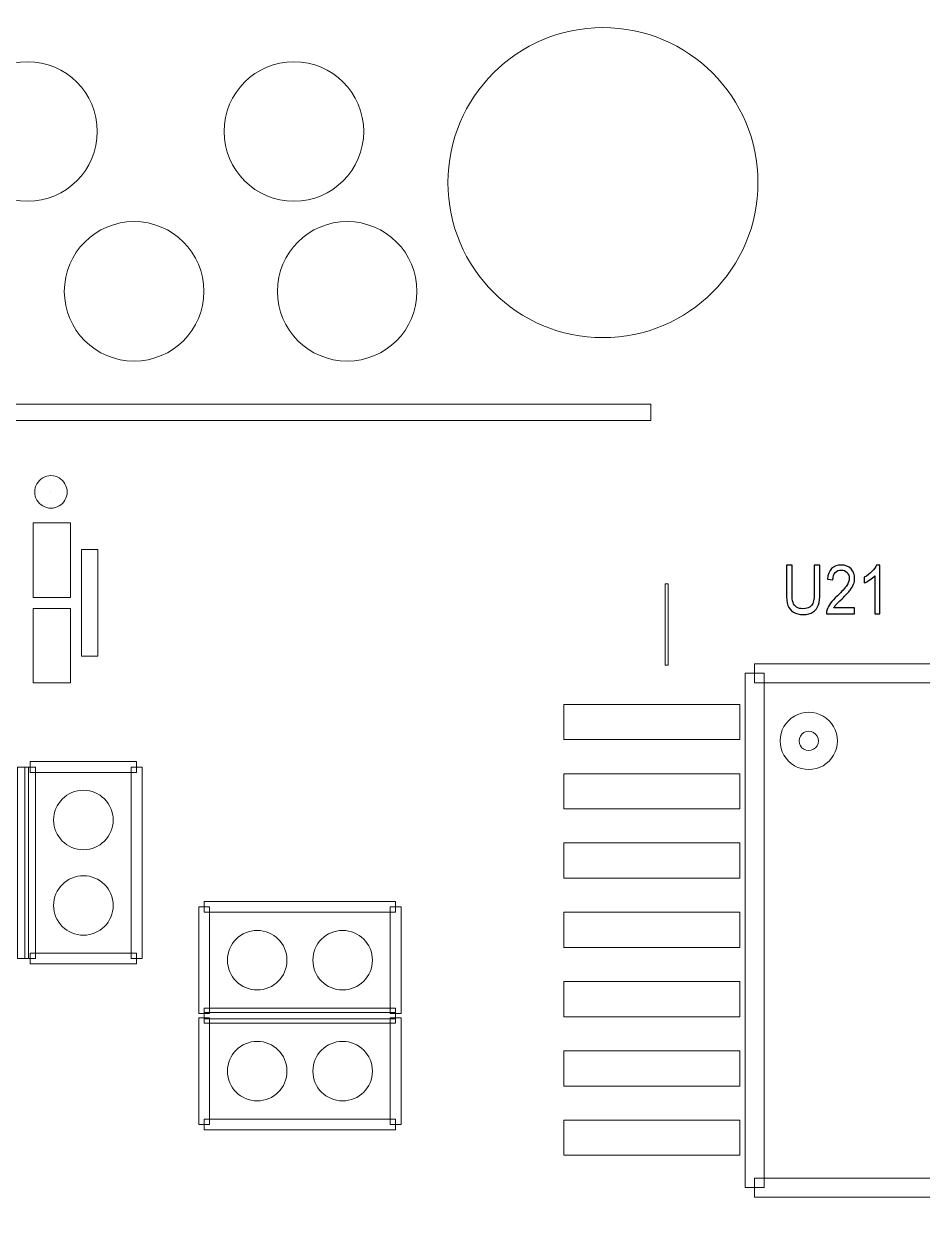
# Model space of a CAD drawing. Header units: millimetres. Extents: x -62 to 58, y -47 to 48.
# Drawn here: x 14.94 to 23.37, y 10.6 to 21.79 of the extents above; entities that cross this region are included whole.
import ezdxf

# ---------------------------------------------------------------- set-up
doc = ezdxf.new("R2010")
doc.units = ezdxf.units.MM
doc.header["$MEASUREMENT"] = 0
for name, color, linetype in [('BG_OUTLINE', 7, 'Continuous'), ('PG_SILKSCREEN_TOP', 7, 'Continuous'), ('PIN_SOLDERMASK_TOP', 7, 'Continuous'), ('RD_SILKSCREEN_TOP', 7, 'Continuous')]:
    doc.layers.add(name, color=color, linetype=linetype)

msp = doc.modelspace()

# ---------------------------------------------------------------- linework, layer by layer
at = {"layer": 'BG_OUTLINE', "lineweight": 9}
msp.add_open_spline([(-39.9999, -35.8165), (-39.9999, -35.8165), (-39.9999, 34.1833), (-39.9999, 34.1833), (-39.9999, 34.1833), (-39.9999, 34.1833), (39.9999, 34.1833), (39.9999, 34.1833), (39.9999, 34.1833), (39.9999, 34.1833), (39.9999, -35.8165), (39.9999, -35.8165), (39.9999, -35.8165), (39.9999, -35.8165), (-39.9999, -35.8165), (-39.9999, -35.8165)], degree=3, knots=[0, 0, 0, 0, 0.25, 0.25, 0.25, 0.25, 0.5, 0.5, 0.5, 0.5, 0.75, 0.75, 0.75, 0.75, 1, 1, 1, 1], dxfattribs=at)
at = {"layer": 'PG_SILKSCREEN_TOP', "lineweight": 9}
for points, knots in [([(20.8201, 18.2211), (20.8201, 18.2211), (20.8201, 18.0687), (20.8201, 18.0687), (20.8201, 18.0687), (20.8201, 18.0687), (7.1198, 18.0687), (7.1198, 18.0687), (7.1198, 18.0687), (7.1198, 18.0687), (7.1198, 18.2211), (7.1198, 18.2211), (7.1198, 18.2211), (7.1198, 18.2211), (20.8201, 18.2211), (20.8201, 18.2211)], [0, 0, 0, 0, 0.25, 0.25, 0.25, 0.25, 0.5, 0.5, 0.5, 0.5, 0.75, 0.75, 0.75, 0.75, 1, 1, 1, 1]), ([(15.0368, 17.3989), (15.0368, 17.4534), (15.0658, 17.5037), (15.1129, 17.5309), (15.1129, 17.5309), (15.1601, 17.5582), (15.2182, 17.5582), (15.2653, 17.5309), (15.2653, 17.5309), (15.3125, 17.5037), (15.3415, 17.4534), (15.3415, 17.3989)], [0, 0, 0, 0, 0.3333333, 0.3333333, 0.3333333, 0.3333333, 0.6666667, 0.6666667, 0.6666667, 0.6666667, 1, 1, 1, 1]), ([(15.3415, 17.3989), (15.3415, 17.3445), (15.3125, 17.2942), (15.2653, 17.267), (15.2653, 17.267), (15.2182, 17.2397), (15.1601, 17.2397), (15.113, 17.267), (15.113, 17.267), (15.0658, 17.2942), (15.0368, 17.3445), (15.0368, 17.3989)], [0, 0, 0, 0, 0.3333333, 0.3333333, 0.3333333, 0.3333333, 0.6666667, 0.6666667, 0.6666667, 0.6666667, 1, 1, 1, 1]), ([(15.1891, 17.3989), (15.1891, 17.3989), (15.1891, 17.3989), (15.1891, 17.3989), (15.1891, 17.3989), (15.1891, 17.3989), (15.1891, 17.3989), (15.1891, 17.3989), (15.1891, 17.3989), (15.1891, 17.3989), (15.1892, 17.3989), (15.1892, 17.3989)], [0, 0, 0, 0, 0.3333333, 0.3333333, 0.3333333, 0.3333333, 0.6666667, 0.6666667, 0.6666667, 0.6666667, 1, 1, 1, 1]), ([(15.1892, 17.3989), (15.1892, 17.3989), (15.1892, 17.3989), (15.1892, 17.3989), (15.1892, 17.3989), (15.1892, 17.3989), (15.1891, 17.3989), (15.1891, 17.3989), (15.1891, 17.3989), (15.1891, 17.3989), (15.1891, 17.3989), (15.1891, 17.3989)], [0, 0, 0, 0, 0.3333333, 0.3333333, 0.3333333, 0.3333333, 0.6666667, 0.6666667, 0.6666667, 0.6666667, 1, 1, 1, 1]), ([(15.4759, 16.8576), (15.4759, 16.8576), (15.6283, 16.8576), (15.6283, 16.8576), (15.6283, 16.8576), (15.6283, 16.8576), (15.6283, 15.8574), (15.6283, 15.8574), (15.6283, 15.8574), (15.6283, 15.8574), (15.4759, 15.8574), (15.4759, 15.8574), (15.4759, 15.8574), (15.4759, 15.8574), (15.4759, 16.8576), (15.4759, 16.8576)], [0, 0, 0, 0, 0.25, 0.25, 0.25, 0.25, 0.5, 0.5, 0.5, 0.5, 0.75, 0.75, 0.75, 0.75, 1, 1, 1, 1]), ([(20.9549, 15.7733), (20.9549, 15.7733), (20.9549, 16.5353), (20.9549, 16.5353), (20.9549, 16.5353), (20.9549, 16.5353), (20.9803, 16.5353), (20.9803, 16.5353), (20.9803, 16.5353), (20.9803, 16.5353), (20.9803, 15.7733), (20.9803, 15.7733), (20.9803, 15.7733), (20.9803, 15.7733), (20.9549, 15.7733), (20.9549, 15.7733)], [0, 0, 0, 0, 0.25, 0.25, 0.25, 0.25, 0.5, 0.5, 0.5, 0.5, 0.75, 0.75, 0.75, 0.75, 1, 1, 1, 1]), ([(21.7931, 15.6082), (21.7931, 15.6082), (21.7931, 15.786), (21.7931, 15.786), (21.7931, 15.786), (21.7931, 15.786), (25.6031, 15.786), (25.6031, 15.786), (25.6031, 15.786), (25.6031, 15.786), (25.6031, 15.6082), (25.6031, 15.6082), (25.6031, 15.6082), (25.6031, 15.6082), (21.7931, 15.6082), (21.7931, 15.6082)], [0, 0, 0, 0, 0.25, 0.25, 0.25, 0.25, 0.5, 0.5, 0.5, 0.5, 0.75, 0.75, 0.75, 0.75, 1, 1, 1, 1]), ([(21.882, 10.8711), (21.882, 10.8711), (21.7042, 10.8711), (21.7042, 10.8711), (21.7042, 10.8711), (21.7042, 10.8711), (21.7042, 15.6971), (21.7042, 15.6971), (21.7042, 15.6971), (21.7042, 15.6971), (21.882, 15.6971), (21.882, 15.6971), (21.882, 15.6971), (21.882, 15.6971), (21.882, 10.8711), (21.882, 10.8711)], [0, 0, 0, 0, 0.25, 0.25, 0.25, 0.25, 0.5, 0.5, 0.5, 0.5, 0.75, 0.75, 0.75, 0.75, 1, 1, 1, 1]), ([(22.0326, 15.0621), (22.0326, 15.1581), (22.0838, 15.2467), (22.1669, 15.2947), (22.1669, 15.2947), (22.25, 15.3426), (22.3523, 15.3426), (22.4354, 15.2947), (22.4354, 15.2947), (22.5185, 15.2467), (22.5697, 15.1581), (22.5697, 15.0621)], [0, 0, 0, 0, 0.3333333, 0.3333333, 0.3333333, 0.3333333, 0.6666667, 0.6666667, 0.6666667, 0.6666667, 1, 1, 1, 1]), ([(22.3919, 15.0621), (22.3919, 15.0946), (22.3746, 15.1245), (22.3465, 15.1407), (22.3465, 15.1407), (22.3184, 15.1569), (22.2839, 15.1569), (22.2558, 15.1407), (22.2558, 15.1407), (22.2277, 15.1245), (22.2104, 15.0946), (22.2104, 15.0621)], [0, 0, 0, 0, 0.3333333, 0.3333333, 0.3333333, 0.3333333, 0.6666667, 0.6666667, 0.6666667, 0.6666667, 1, 1, 1, 1]), ([(22.5697, 15.0621), (22.5697, 14.9662), (22.5185, 14.8776), (22.4354, 14.8296), (22.4354, 14.8296), (22.3523, 14.7817), (22.25, 14.7817), (22.1669, 14.8296), (22.1669, 14.8296), (22.0838, 14.8776), (22.0326, 14.9662), (22.0326, 15.0621)], [0, 0, 0, 0, 0.3333333, 0.3333333, 0.3333333, 0.3333333, 0.6666667, 0.6666667, 0.6666667, 0.6666667, 1, 1, 1, 1]), ([(22.2104, 15.0621), (22.2104, 15.0297), (22.2277, 14.9998), (22.2558, 14.9836), (22.2558, 14.9836), (22.2839, 14.9674), (22.3184, 14.9674), (22.3465, 14.9836), (22.3465, 14.9836), (22.3746, 14.9998), (22.3919, 15.0297), (22.3919, 15.0621)], [0, 0, 0, 0, 0.3333333, 0.3333333, 0.3333333, 0.3333333, 0.6666667, 0.6666667, 0.6666667, 0.6666667, 1, 1, 1, 1]), ([(14.8762, 14.8175), (14.8762, 14.8175), (14.9778, 14.8175), (14.9778, 14.8175), (14.9778, 14.8175), (14.9778, 14.8175), (14.9778, 13.0208), (14.9778, 13.0208), (14.9778, 13.0208), (14.9778, 13.0208), (14.8762, 13.0208), (14.8762, 13.0208), (14.8762, 13.0208), (14.8762, 13.0208), (14.8762, 14.8175), (14.8762, 14.8175)], [0, 0, 0, 0, 0.25, 0.25, 0.25, 0.25, 0.5, 0.5, 0.5, 0.5, 0.75, 0.75, 0.75, 0.75, 1, 1, 1, 1]), ([(15.0449, 13.0208), (15.0449, 13.0208), (14.9433, 13.0208), (14.9433, 13.0208), (14.9433, 13.0208), (14.9433, 13.0208), (14.9433, 14.8175), (14.9433, 14.8175), (14.9433, 14.8175), (14.9433, 14.8175), (15.0449, 14.8175), (15.0449, 14.8175), (15.0449, 14.8175), (15.0449, 14.8175), (15.0449, 13.0208), (15.0449, 13.0208)], [0, 0, 0, 0, 0.25, 0.25, 0.25, 0.25, 0.5, 0.5, 0.5, 0.5, 0.75, 0.75, 0.75, 0.75, 1, 1, 1, 1]), ([(14.9941, 14.7667), (14.9941, 14.7667), (14.9941, 14.8683), (14.9941, 14.8683), (14.9941, 14.8683), (14.9941, 14.8683), (15.9938, 14.8683), (15.9938, 14.8683), (15.9938, 14.8683), (15.9938, 14.8683), (15.9938, 14.7667), (15.9938, 14.7667), (15.9938, 14.7667), (15.9938, 14.7667), (14.9941, 14.7667), (14.9941, 14.7667)], [0, 0, 0, 0, 0.25, 0.25, 0.25, 0.25, 0.5, 0.5, 0.5, 0.5, 0.75, 0.75, 0.75, 0.75, 1, 1, 1, 1]), ([(15.943, 14.8175), (15.943, 14.8175), (16.0446, 14.8175), (16.0446, 14.8175), (16.0446, 14.8175), (16.0446, 14.8175), (16.0446, 13.0208), (16.0446, 13.0208), (16.0446, 13.0208), (16.0446, 13.0208), (15.943, 13.0208), (15.943, 13.0208), (15.943, 13.0208), (15.943, 13.0208), (15.943, 14.8175), (15.943, 14.8175)], [0, 0, 0, 0, 0.25, 0.25, 0.25, 0.25, 0.5, 0.5, 0.5, 0.5, 0.75, 0.75, 0.75, 0.75, 1, 1, 1, 1]), ([(16.6276, 13.4538), (16.6276, 13.4538), (16.6276, 13.5554), (16.6276, 13.5554), (16.6276, 13.5554), (16.6276, 13.5554), (18.4243, 13.5554), (18.4243, 13.5554), (18.4243, 13.5554), (18.4243, 13.5554), (18.4243, 13.4538), (18.4243, 13.4538), (18.4243, 13.4538), (18.4243, 13.4538), (16.6276, 13.4538), (16.6276, 13.4538)], [0, 0, 0, 0, 0.25, 0.25, 0.25, 0.25, 0.5, 0.5, 0.5, 0.5, 0.75, 0.75, 0.75, 0.75, 1, 1, 1, 1]), ([(16.6784, 12.5049), (16.6784, 12.5049), (16.5768, 12.5049), (16.5768, 12.5049), (16.5768, 12.5049), (16.5768, 12.5049), (16.5768, 13.5046), (16.5768, 13.5046), (16.5768, 13.5046), (16.5768, 13.5046), (16.6784, 13.5046), (16.6784, 13.5046), (16.6784, 13.5046), (16.6784, 13.5046), (16.6784, 12.5049), (16.6784, 12.5049)], [0, 0, 0, 0, 0.25, 0.25, 0.25, 0.25, 0.5, 0.5, 0.5, 0.5, 0.75, 0.75, 0.75, 0.75, 1, 1, 1, 1]), ([(18.3735, 13.5046), (18.3735, 13.5046), (18.4751, 13.5046), (18.4751, 13.5046), (18.4751, 13.5046), (18.4751, 13.5046), (18.4751, 12.5049), (18.4751, 12.5049), (18.4751, 12.5049), (18.4751, 12.5049), (18.3735, 12.5049), (18.3735, 12.5049), (18.3735, 12.5049), (18.3735, 12.5049), (18.3735, 13.5046), (18.3735, 13.5046)], [0, 0, 0, 0, 0.25, 0.25, 0.25, 0.25, 0.5, 0.5, 0.5, 0.5, 0.75, 0.75, 0.75, 0.75, 1, 1, 1, 1]), ([(15.9938, 13.0716), (15.9938, 13.0716), (15.9938, 12.97), (15.9938, 12.97), (15.9938, 12.97), (15.9938, 12.97), (14.9941, 12.97), (14.9941, 12.97), (14.9941, 12.97), (14.9941, 12.97), (14.9941, 13.0716), (14.9941, 13.0716), (14.9941, 13.0716), (14.9941, 13.0716), (15.9938, 13.0716), (15.9938, 13.0716)], [0, 0, 0, 0, 0.25, 0.25, 0.25, 0.25, 0.5, 0.5, 0.5, 0.5, 0.75, 0.75, 0.75, 0.75, 1, 1, 1, 1]), ([(18.4243, 12.5557), (18.4243, 12.5557), (18.4243, 12.4541), (18.4243, 12.4541), (18.4243, 12.4541), (18.4243, 12.4541), (16.6276, 12.4541), (16.6276, 12.4541), (16.6276, 12.4541), (16.6276, 12.4541), (16.6276, 12.5557), (16.6276, 12.5557), (16.6276, 12.5557), (16.6276, 12.5557), (18.4243, 12.5557), (18.4243, 12.5557)], [0, 0, 0, 0, 0.25, 0.25, 0.25, 0.25, 0.5, 0.5, 0.5, 0.5, 0.75, 0.75, 0.75, 0.75, 1, 1, 1, 1]), ([(16.6784, 11.4635), (16.6784, 11.4635), (16.5768, 11.4635), (16.5768, 11.4635), (16.5768, 11.4635), (16.5768, 11.4635), (16.5768, 12.4632), (16.5768, 12.4632), (16.5768, 12.4632), (16.5768, 12.4632), (16.6784, 12.4632), (16.6784, 12.4632), (16.6784, 12.4632), (16.6784, 12.4632), (16.6784, 11.4635), (16.6784, 11.4635)], [0, 0, 0, 0, 0.25, 0.25, 0.25, 0.25, 0.5, 0.5, 0.5, 0.5, 0.75, 0.75, 0.75, 0.75, 1, 1, 1, 1]), ([(16.6276, 12.4124), (16.6276, 12.4124), (16.6276, 12.514), (16.6276, 12.514), (16.6276, 12.514), (16.6276, 12.514), (18.4243, 12.514), (18.4243, 12.514), (18.4243, 12.514), (18.4243, 12.514), (18.4243, 12.4124), (18.4243, 12.4124), (18.4243, 12.4124), (18.4243, 12.4124), (16.6276, 12.4124), (16.6276, 12.4124)], [0, 0, 0, 0, 0.25, 0.25, 0.25, 0.25, 0.5, 0.5, 0.5, 0.5, 0.75, 0.75, 0.75, 0.75, 1, 1, 1, 1]), ([(18.3735, 12.4632), (18.3735, 12.4632), (18.4751, 12.4632), (18.4751, 12.4632), (18.4751, 12.4632), (18.4751, 12.4632), (18.4751, 11.4635), (18.4751, 11.4635), (18.4751, 11.4635), (18.4751, 11.4635), (18.3735, 11.4635), (18.3735, 11.4635), (18.3735, 11.4635), (18.3735, 11.4635), (18.3735, 12.4632), (18.3735, 12.4632)], [0, 0, 0, 0, 0.25, 0.25, 0.25, 0.25, 0.5, 0.5, 0.5, 0.5, 0.75, 0.75, 0.75, 0.75, 1, 1, 1, 1]), ([(18.4243, 11.5143), (18.4243, 11.5143), (18.4243, 11.4127), (18.4243, 11.4127), (18.4243, 11.4127), (18.4243, 11.4127), (16.6276, 11.4127), (16.6276, 11.4127), (16.6276, 11.4127), (16.6276, 11.4127), (16.6276, 11.5143), (16.6276, 11.5143), (16.6276, 11.5143), (16.6276, 11.5143), (18.4243, 11.5143), (18.4243, 11.5143)], [0, 0, 0, 0, 0.25, 0.25, 0.25, 0.25, 0.5, 0.5, 0.5, 0.5, 0.75, 0.75, 0.75, 0.75, 1, 1, 1, 1]), ([(25.6031, 10.96), (25.6031, 10.96), (25.6031, 10.7822), (25.6031, 10.7822), (25.6031, 10.7822), (25.6031, 10.7822), (21.7931, 10.7822), (21.7931, 10.7822), (21.7931, 10.7822), (21.7931, 10.7822), (21.7931, 10.96), (21.7931, 10.96), (21.7931, 10.96), (21.7931, 10.96), (25.6031, 10.96), (25.6031, 10.96)], [0, 0, 0, 0, 0.25, 0.25, 0.25, 0.25, 0.5, 0.5, 0.5, 0.5, 0.75, 0.75, 0.75, 0.75, 1, 1, 1, 1])]:
    msp.add_open_spline(points, degree=3, knots=knots, dxfattribs=at)
at = {"layer": 'PIN_SOLDERMASK_TOP', "lineweight": 9}
for points in [[(21.8248, 20.3013), (21.8248, 21.1047), (21.1734, 21.7561), (20.37, 21.7561), (20.37, 21.7561), (19.5665, 21.7561), (18.9152, 21.1047), (18.9152, 20.3013), (18.9152, 20.3013), (18.9152, 19.4978), (19.5665, 18.8465), (20.37, 18.8465), (20.37, 18.8465), (21.1734, 18.8465), (21.8248, 19.4978), (21.8248, 20.3012)], [(15.6247, 20.7812), (15.6247, 21.1429), (15.3316, 21.436), (14.9699, 21.436), (14.9699, 21.436), (14.6083, 21.436), (14.3151, 21.1429), (14.3151, 20.7812), (14.3151, 20.7812), (14.3151, 20.4196), (14.6083, 20.1264), (14.9699, 20.1264), (14.9699, 20.1264), (15.3316, 20.1264), (15.6247, 20.4196), (15.6247, 20.7812)], [(18.1247, 20.7812), (18.1247, 21.1429), (17.8316, 21.436), (17.4699, 21.436), (17.4699, 21.436), (17.1083, 21.436), (16.8151, 21.1429), (16.8151, 20.7812), (16.8151, 20.7812), (16.8151, 20.4196), (17.1083, 20.1264), (17.4699, 20.1264), (17.4699, 20.1264), (17.8316, 20.1264), (18.1247, 20.4196), (18.1247, 20.7812)], [(16.6247, 19.281), (16.6247, 19.6427), (16.3316, 19.9358), (15.9699, 19.9358), (15.9699, 19.9358), (15.6083, 19.9358), (15.3151, 19.6427), (15.3151, 19.281), (15.3151, 19.281), (15.3151, 18.9194), (15.6083, 18.6262), (15.9699, 18.6262), (15.9699, 18.6262), (16.3316, 18.6262), (16.6247, 18.9194), (16.6247, 19.281)], [(18.6247, 19.281), (18.6247, 19.6427), (18.3316, 19.9358), (17.9699, 19.9358), (17.9699, 19.9358), (17.6083, 19.9358), (17.3151, 19.6427), (17.3151, 19.281), (17.3151, 19.281), (17.3151, 18.9194), (17.6083, 18.6262), (17.9699, 18.6262), (17.9699, 18.6262), (18.3316, 18.6262), (18.6247, 18.9194), (18.6247, 19.281)], [(15.3743, 17.1085), (15.3743, 17.1085), (15.3743, 16.4087), (15.3743, 16.4087), (15.3743, 16.4087), (15.3743, 16.4087), (15.0228, 16.4087), (15.0228, 16.4087), (15.0228, 16.4087), (15.0228, 16.4087), (15.0228, 17.1085), (15.0228, 17.1085), (15.0228, 17.1085), (15.0228, 17.1085), (15.3743, 17.1085), (15.3743, 17.1085)], [(15.3743, 16.3064), (15.3743, 16.3064), (15.3743, 15.6066), (15.3743, 15.6066), (15.3743, 15.6066), (15.3743, 15.6066), (15.0228, 15.6066), (15.0228, 15.6066), (15.0228, 15.6066), (15.0228, 15.6066), (15.0228, 16.3064), (15.0228, 16.3064), (15.0228, 16.3064), (15.0228, 16.3064), (15.3743, 16.3064), (15.3743, 16.3064)], [(20.0024, 15.075), (20.0024, 15.075), (20.0024, 15.4049), (20.0024, 15.4049), (20.0024, 15.4049), (20.0024, 15.4049), (21.6534, 15.4049), (21.6534, 15.4049), (21.6534, 15.4049), (21.6534, 15.4049), (21.6534, 15.075), (21.6534, 15.075), (21.6534, 15.075), (21.6534, 15.075), (20.0024, 15.075), (20.0024, 15.075)], [(20.0024, 14.4248), (20.0024, 14.4248), (20.0024, 14.7547), (20.0024, 14.7547), (20.0024, 14.7547), (20.0024, 14.7547), (21.6534, 14.7547), (21.6534, 14.7547), (21.6534, 14.7547), (21.6534, 14.7547), (21.6534, 14.4248), (21.6534, 14.4248), (21.6534, 14.4248), (21.6534, 14.4248), (20.0024, 14.4248), (20.0024, 14.4248)], [(15.7734, 14.32), (15.7734, 14.4743), (15.6483, 14.5994), (15.494, 14.5994), (15.494, 14.5994), (15.3396, 14.5994), (15.2146, 14.4743), (15.2146, 14.32), (15.2146, 14.32), (15.2145, 14.1657), (15.3396, 14.0406), (15.4939, 14.0406), (15.4939, 14.0406), (15.6483, 14.0406), (15.7733, 14.1657), (15.7733, 14.32)], [(20.0024, 13.7745), (20.0024, 13.7745), (20.0024, 14.1044), (20.0024, 14.1044), (20.0024, 14.1044), (20.0024, 14.1044), (21.6534, 14.1044), (21.6534, 14.1044), (21.6534, 14.1044), (21.6534, 14.1044), (21.6534, 13.7745), (21.6534, 13.7745), (21.6534, 13.7745), (21.6534, 13.7745), (20.0024, 13.7745), (20.0024, 13.7745)], [(15.7734, 13.5183), (15.7734, 13.6726), (15.6483, 13.7977), (15.494, 13.7977), (15.494, 13.7977), (15.3396, 13.7977), (15.2146, 13.6726), (15.2146, 13.5183), (15.2146, 13.5183), (15.2145, 13.364), (15.3396, 13.2389), (15.4939, 13.2389), (15.4939, 13.2389), (15.6483, 13.2389), (15.7733, 13.364), (15.7733, 13.5183)], [(20.0024, 13.1243), (20.0024, 13.1243), (20.0024, 13.4542), (20.0024, 13.4542), (20.0024, 13.4542), (20.0024, 13.4542), (21.6534, 13.4542), (21.6534, 13.4542), (21.6534, 13.4542), (21.6534, 13.4542), (21.6534, 13.1243), (21.6534, 13.1243), (21.6534, 13.1243), (21.6534, 13.1243), (20.0024, 13.1243), (20.0024, 13.1243)], [(17.4045, 13.0047), (17.4045, 13.1591), (17.2794, 13.2841), (17.1251, 13.2841), (17.1251, 13.2841), (16.9708, 13.2842), (16.8457, 13.1591), (16.8457, 13.0048), (16.8457, 13.0048), (16.8457, 12.8504), (16.9708, 12.7254), (17.1251, 12.7254), (17.1251, 12.7254), (17.2794, 12.7253), (17.4045, 12.8504), (17.4045, 13.0047)], [(18.2062, 13.0047), (18.2062, 13.1591), (18.0811, 13.2841), (17.9268, 13.2841), (17.9268, 13.2841), (17.7725, 13.2842), (17.6474, 13.1591), (17.6474, 13.0048), (17.6474, 13.0048), (17.6474, 12.8504), (17.7725, 12.7254), (17.9268, 12.7254), (17.9268, 12.7254), (18.0811, 12.7253), (18.2062, 12.8504), (18.2062, 13.0047)], [(20.0024, 12.474), (20.0024, 12.474), (20.0024, 12.8039), (20.0024, 12.8039), (20.0024, 12.8039), (20.0024, 12.8039), (21.6534, 12.8039), (21.6534, 12.8039), (21.6534, 12.8039), (21.6534, 12.8039), (21.6534, 12.474), (21.6534, 12.474), (21.6534, 12.474), (21.6534, 12.474), (20.0024, 12.474), (20.0024, 12.474)], [(17.4045, 11.9633), (17.4045, 12.1177), (17.2794, 12.2427), (17.1251, 12.2427), (17.1251, 12.2427), (16.9708, 12.2428), (16.8457, 12.1177), (16.8457, 11.9634), (16.8457, 11.9634), (16.8457, 11.809), (16.9708, 11.684), (17.1251, 11.684), (17.1251, 11.684), (17.2794, 11.6839), (17.4045, 11.809), (17.4045, 11.9633)], [(18.2062, 11.9633), (18.2062, 12.1177), (18.0811, 12.2427), (17.9268, 12.2427), (17.9268, 12.2427), (17.7725, 12.2428), (17.6474, 12.1177), (17.6474, 11.9634), (17.6474, 11.9634), (17.6474, 11.809), (17.7725, 11.684), (17.9268, 11.684), (17.9268, 11.684), (18.0811, 11.6839), (18.2062, 11.809), (18.2062, 11.9633)], [(20.0024, 11.8238), (20.0024, 11.8238), (20.0024, 12.1537), (20.0024, 12.1537), (20.0024, 12.1537), (20.0024, 12.1537), (21.6534, 12.1537), (21.6534, 12.1537), (21.6534, 12.1537), (21.6534, 12.1537), (21.6534, 11.8238), (21.6534, 11.8238), (21.6534, 11.8238), (21.6534, 11.8238), (20.0024, 11.8238), (20.0024, 11.8238)], [(20.0024, 11.1736), (20.0024, 11.1736), (20.0024, 11.5035), (20.0024, 11.5035), (20.0024, 11.5035), (20.0024, 11.5035), (21.6534, 11.5035), (21.6534, 11.5035), (21.6534, 11.5035), (21.6534, 11.5035), (21.6534, 11.1736), (21.6534, 11.1736), (21.6534, 11.1736), (21.6534, 11.1736), (20.0024, 11.1736), (20.0024, 11.1736)]]:
    msp.add_open_spline(points, degree=3, knots=[0, 0, 0, 0, 0.25, 0.25, 0.25, 0.25, 0.5, 0.5, 0.5, 0.5, 0.75, 0.75, 0.75, 0.75, 1, 1, 1, 1], dxfattribs=at)
at = {"layer": 'RD_SILKSCREEN_TOP', "color": 142}
for points, knots in [([(22.3526, 16.7105), (22.3526, 16.7105), (22.4057, 16.7105), (22.4057, 16.7105), (22.4057, 16.7105), (22.4057, 16.7105), (22.4057, 16.4478), (22.4057, 16.4478), (22.4057, 16.4478), (22.4057, 16.4022), (22.4011, 16.3659), (22.392, 16.339), (22.392, 16.339), (22.3828, 16.3121), (22.3665, 16.2903), (22.3427, 16.2735), (22.3427, 16.2735), (22.3189, 16.2565), (22.2879, 16.2482), (22.2493, 16.2482), (22.2493, 16.2482), (22.2118, 16.2482), (22.1811, 16.2555), (22.1574, 16.2702), (22.1574, 16.2702), (22.1335, 16.2848), (22.1164, 16.3061), (22.1063, 16.3339), (22.1063, 16.3339), (22.0961, 16.3617), (22.0911, 16.3996), (22.0911, 16.4478), (22.0911, 16.4478), (22.0911, 16.4478), (22.0911, 16.7105), (22.0911, 16.7105), (22.0911, 16.7105), (22.0911, 16.7105), (22.144, 16.7105), (22.144, 16.7105), (22.144, 16.7105), (22.144, 16.7105), (22.144, 16.4481), (22.144, 16.4481), (22.144, 16.4481), (22.144, 16.4086), (22.1472, 16.3795), (22.1537, 16.3609), (22.1537, 16.3609), (22.1601, 16.3422), (22.1713, 16.3278), (22.1869, 16.3176), (22.1869, 16.3176), (22.2026, 16.3074), (22.2219, 16.3024), (22.2447, 16.3024), (22.2447, 16.3024), (22.2836, 16.3024), (22.3113, 16.3124), (22.3279, 16.3325), (22.3279, 16.3325), (22.3444, 16.3525), (22.3526, 16.391), (22.3526, 16.4481), (22.3526, 16.4481), (22.3526, 16.4481), (22.3526, 16.7105), (22.3526, 16.7105)], [0, 0, 0, 0, 0.0588235, 0.0588235, 0.0588235, 0.0588235, 0.1176471, 0.1176471, 0.1176471, 0.1176471, 0.1764706, 0.1764706, 0.1764706, 0.1764706, 0.2352941, 0.2352941, 0.2352941, 0.2352941, 0.2941176, 0.2941176, 0.2941176, 0.2941176, 0.3529412, 0.3529412, 0.3529412, 0.3529412, 0.4117647, 0.4117647, 0.4117647, 0.4117647, 0.4705882, 0.4705882, 0.4705882, 0.4705882, 0.5294118, 0.5294118, 0.5294118, 0.5294118, 0.5882353, 0.5882353, 0.5882353, 0.5882353, 0.6470588, 0.6470588, 0.6470588, 0.6470588, 0.7058824, 0.7058824, 0.7058824, 0.7058824, 0.7647059, 0.7647059, 0.7647059, 0.7647059, 0.8235294, 0.8235294, 0.8235294, 0.8235294, 0.8823529, 0.8823529, 0.8823529, 0.8823529, 0.9411765, 0.9411765, 0.9411765, 0.9411765, 1, 1, 1, 1]), ([(22.732, 16.3096), (22.732, 16.3096), (22.732, 16.2559), (22.732, 16.2559), (22.732, 16.2559), (22.732, 16.2559), (22.4677, 16.2559), (22.4677, 16.2559), (22.4677, 16.2559), (22.4672, 16.2693), (22.4692, 16.2823), (22.4733, 16.2946), (22.4733, 16.2946), (22.48, 16.3152), (22.4908, 16.3353), (22.5056, 16.3552), (22.5056, 16.3552), (22.5206, 16.375), (22.542, 16.3979), (22.5699, 16.424), (22.5699, 16.424), (22.6134, 16.4645), (22.6428, 16.4966), (22.6581, 16.5203), (22.6581, 16.5203), (22.6733, 16.5439), (22.681, 16.5663), (22.681, 16.5874), (22.681, 16.5874), (22.681, 16.6095), (22.674, 16.6281), (22.6601, 16.6434), (22.6601, 16.6434), (22.6461, 16.6585), (22.628, 16.6661), (22.6057, 16.6661), (22.6057, 16.6661), (22.582, 16.6661), (22.5631, 16.6581), (22.549, 16.6419), (22.549, 16.6419), (22.5347, 16.6258), (22.5275, 16.6035), (22.5273, 16.575), (22.5273, 16.575), (22.5273, 16.575), (22.4768, 16.5808), (22.4768, 16.5808), (22.4768, 16.5808), (22.4804, 16.6237), (22.4934, 16.6563), (22.5159, 16.6787), (22.5159, 16.6787), (22.5384, 16.7011), (22.5688, 16.7124), (22.6068, 16.7124), (22.6068, 16.7124), (22.6452, 16.7124), (22.6755, 16.7002), (22.6979, 16.6761), (22.6979, 16.6761), (22.7203, 16.6518), (22.7315, 16.6219), (22.7315, 16.5861), (22.7315, 16.5861), (22.7315, 16.5679), (22.7283, 16.55), (22.7217, 16.5324), (22.7217, 16.5324), (22.7151, 16.5149), (22.7042, 16.4964), (22.689, 16.477), (22.689, 16.477), (22.6739, 16.4575), (22.6486, 16.4308), (22.6133, 16.397), (22.6133, 16.397), (22.5838, 16.3688), (22.565, 16.3498), (22.5566, 16.3397), (22.5566, 16.3397), (22.5482, 16.3298), (22.5413, 16.3197), (22.5358, 16.3096), (22.5358, 16.3096), (22.5358, 16.3096), (22.732, 16.3096), (22.732, 16.3096)], [0, 0, 0, 0, 0.0454545, 0.0454545, 0.0454545, 0.0454545, 0.0909091, 0.0909091, 0.0909091, 0.0909091, 0.1363636, 0.1363636, 0.1363636, 0.1363636, 0.1818182, 0.1818182, 0.1818182, 0.1818182, 0.2272727, 0.2272727, 0.2272727, 0.2272727, 0.2727273, 0.2727273, 0.2727273, 0.2727273, 0.3181818, 0.3181818, 0.3181818, 0.3181818, 0.3636364, 0.3636364, 0.3636364, 0.3636364, 0.4090909, 0.4090909, 0.4090909, 0.4090909, 0.4545455, 0.4545455, 0.4545455, 0.4545455, 0.5, 0.5, 0.5, 0.5, 0.5454545, 0.5454545, 0.5454545, 0.5454545, 0.5909091, 0.5909091, 0.5909091, 0.5909091, 0.6363636, 0.6363636, 0.6363636, 0.6363636, 0.6818182, 0.6818182, 0.6818182, 0.6818182, 0.7272727, 0.7272727, 0.7272727, 0.7272727, 0.7727273, 0.7727273, 0.7727273, 0.7727273, 0.8181818, 0.8181818, 0.8181818, 0.8181818, 0.8636364, 0.8636364, 0.8636364, 0.8636364, 0.9090909, 0.9090909, 0.9090909, 0.9090909, 0.9545455, 0.9545455, 0.9545455, 0.9545455, 1, 1, 1, 1]), ([(22.9696, 16.2559), (22.9696, 16.2559), (22.9206, 16.2559), (22.9206, 16.2559), (22.9206, 16.2559), (22.9206, 16.2559), (22.9206, 16.6115), (22.9206, 16.6115), (22.9206, 16.6115), (22.9087, 16.5987), (22.8933, 16.5859), (22.8741, 16.5731), (22.8741, 16.5731), (22.8548, 16.5603), (22.8376, 16.5506), (22.8223, 16.5443), (22.8223, 16.5443), (22.8223, 16.5443), (22.8223, 16.5982), (22.8223, 16.5982), (22.8223, 16.5982), (22.8498, 16.6129), (22.8738, 16.6307), (22.8944, 16.6515), (22.8944, 16.6515), (22.9149, 16.6725), (22.9295, 16.6927), (22.9381, 16.7124), (22.9381, 16.7124), (22.9381, 16.7124), (22.9696, 16.7124), (22.9696, 16.7124), (22.9696, 16.7124), (22.9696, 16.7124), (22.9696, 16.2559), (22.9696, 16.2559)], [0, 0, 0, 0, 0.1111111, 0.1111111, 0.1111111, 0.1111111, 0.2222222, 0.2222222, 0.2222222, 0.2222222, 0.3333333, 0.3333333, 0.3333333, 0.3333333, 0.4444444, 0.4444444, 0.4444444, 0.4444444, 0.5555556, 0.5555556, 0.5555556, 0.5555556, 0.6666667, 0.6666667, 0.6666667, 0.6666667, 0.7777778, 0.7777778, 0.7777778, 0.7777778, 0.8888889, 0.8888889, 0.8888889, 0.8888889, 1, 1, 1, 1])]:
    msp.add_open_spline(points, degree=3, knots=knots, dxfattribs=at)

doc.saveas('drawing.dxf')
